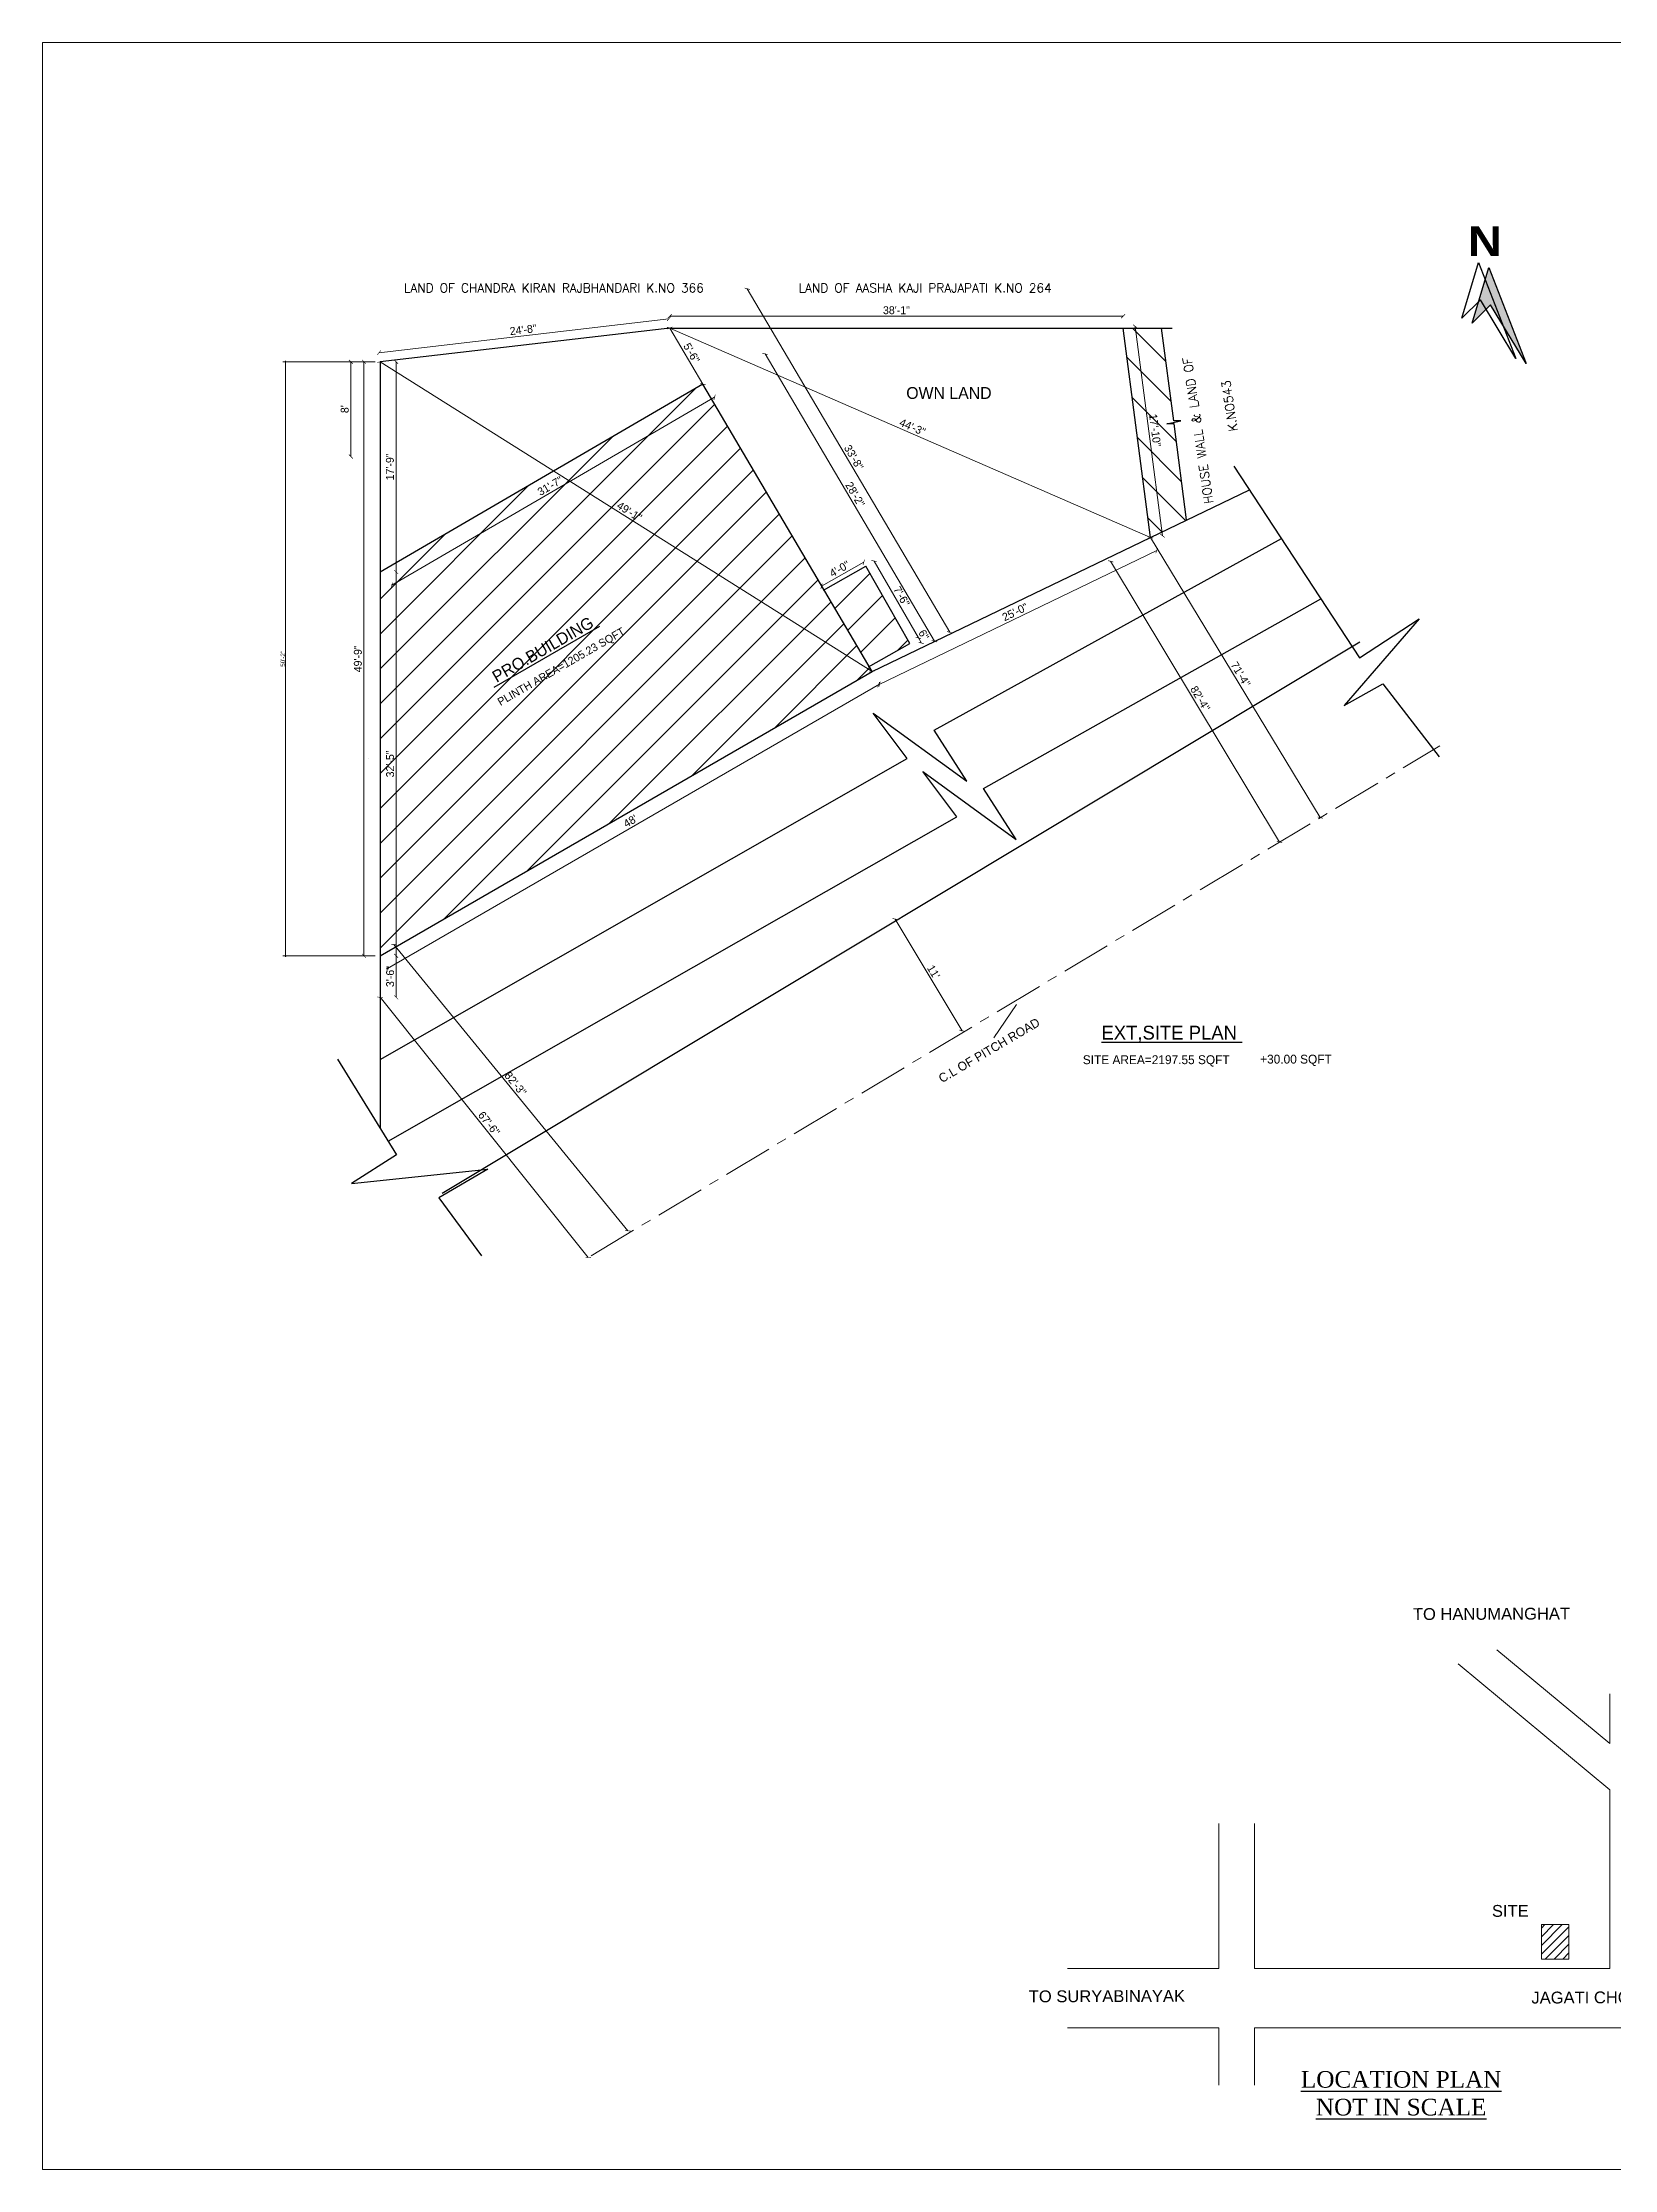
# Model space of a CAD drawing. Header units: inches. Extents: x 4069 to 291496, y -47643 to 12535.
# Drawn here: x 129007 to 130600, y -29056 to -26901 of the extents above; entities that cross this region are included whole.
import ezdxf

# ---------------------------------------------------------------- set-up
doc = ezdxf.new("R2010")
doc.units = ezdxf.units.IN
doc.header["$LTSCALE"] = 5
doc.header["$MEASUREMENT"] = 0
doc.linetypes.add('CENTER', pattern=[2, 1.25, -0.25, 0.25, -0.25])
for name, color, linetype, lineweight in [('A-WALL', 7, 'Continuous', 9), ('ele1', 21, 'Continuous', 20), ('HATCH', 253, 'Continuous', 0)]:
    doc.layers.add(name, color=color, linetype=linetype, lineweight=lineweight)
for name, color, linetype in [('column', 4, 'Continuous'), ('DIM', 5, 'Continuous'), ('TEXT', 6, 'Continuous'), ('WALL', 7, 'Continuous')]:
    doc.layers.add(name, color=color, linetype=linetype)
doc.layers.add('dim line', color=7, linetype='Continuous', lineweight=15, true_color=0xfab2b2)
doc.styles.add('ARIAL', font='cityb___.ttf')
doc.styles.add('DIMTEXT', font='arial.ttf', dxfattribs={"height": 8})
doc.styles.add('ordinary', font='times.ttf')
doc.styles.add('ROMANS', font='romans.shx', dxfattribs={"width": 0.8})
doc.styles.get("Standard").update_dxf_attribs({"font": 'arial.ttf'})
doc.styles.add('tt', font='stylu.ttf', dxfattribs={"height": 8})
doc.dimstyles.new('Copy(2) of STANDARD', dxfattribs={"dimtxt": 2, "dimasz": 4, "dimexe": 0, "dimexo": 0, "dimgap": 2, "dimtad": 1, "dimdec": 0, "dimzin": 0, "dimdsep": 46, "dimlunit": 3, "dimtxsty": 'tt', "dimblk": 'ARCHTICK', "dimcen": 0.0505, "dimse1": 1, "dimse2": 1, "dimclrd": 5, "dimclre": 5, "dimclrt": 7, "dimadec": 1, "dimazin": 0, "dimtm": 1e-09, "dimtfac": 1, "dimtdec": 0, "dimtofl": 0, "dimtmove": 1, "dimatfit": 3, "dimfxl": 1, "dimtolj": 2, "dimtzin": 0, "dimlwd": 13, "dimarcsym": 0})
doc.dimstyles.new('Standard$0', dxfattribs={"dimtxt": 6, "dimasz": 4, "dimexe": 3, "dimexo": 6, "dimgap": 3, "dimtad": 1, "dimdec": 1, "dimzin": 0, "dimdsep": 46, "dimlunit": 4, "dimtxsty": 'Standard', "dimcen": 0.09, "dimclrd": 6, "dimclre": 6, "dimclrt": 7, "dimadec": 0, "dimazin": 0, "dimtfac": 1, "dimtdec": 1, "dimtix": 1, "dimtofl": 0, "dimtmove": 1, "dimatfit": 3, "dimfxl": 1, "dimtolj": 1, "dimtzin": 0, "dimlwd": 18, "dimlwe": 18, "dimarcsym": 0})

# ---------------------------------------------------------------- blocks, each defined once
blk = doc.blocks.new('_ArchTick')
at = {"color": 0, "linetype": 'ByBlock', "const_width": 0.15}
blk.add_lwpolyline([(-0.5, -0.5), (0.5, 0.5)], dxfattribs=at)
blk = doc.blocks.new('*D5568')
at = {"layer": 'Defpoints', "color": 0, "ltscale": 5, "transparency": 16777216}
for p in [(129642.2, -27190.1), (129642.2, -27190.1), (130129.3, -27402.3)]:
    blk.add_point(p, dxfattribs=at)
at = {"layer": 'DIM', "color": 5, "lineweight": 13, "ltscale": 5, "transparency": 16777216}
blk.add_line((130129.3, -27402.3), (129642.2, -27190.1), dxfattribs=at)
at = {"layer": 'DIM', "color": 5, "lineweight": 13, "ltscale": 5, "transparency": 16777216, "xscale": 4, "yscale": 4, "zscale": 4}
for p, rotation in [((129642.2, -27190.1), 156.4590553134295), ((130129.3, -27402.3), 336.4590553134295)]:
    blk.add_blockref('_ArchTick', p, dxfattribs=dict(at, rotation=rotation))
at = {"layer": 'DIM', "color": 7, "ltscale": 5, "transparency": 16777216, "insert": (129888.2, -27290.5), "char_height": 8, "attachment_point": 5, "rotation": 336.4591, "style": 'tt'}
blk.add_mtext('\\A2;44\'-3"', dxfattribs=at)
blk = doc.blocks.new('*D5569')
at = {"layer": 'Defpoints', "color": 0, "ltscale": 5, "transparency": 16777216}
for p in [(129720.8, -27150.3), (129693.3, -27166.5), (129898.4, -27514.6)]:
    blk.add_point(p, dxfattribs=at)
at = {"layer": 'DIM', "color": 5, "lineweight": 13, "ltscale": 5, "transparency": 16777216}
blk.add_line((129925.9, -27498.4), (129720.8, -27150.3), dxfattribs=at)
at = {"layer": 'DIM', "color": 5, "lineweight": 13, "ltscale": 5, "transparency": 16777216, "xscale": 4, "yscale": 4, "zscale": 4}
for p, rotation in [((129720.8, -27150.3), 120.5085900979848), ((129925.9, -27498.4), 300.5085900979848)]:
    blk.add_blockref('_ArchTick', p, dxfattribs=dict(at, rotation=rotation))
at = {"layer": 'DIM', "color": 7, "ltscale": 5, "transparency": 16777216, "insert": (129828.7, -27321.2), "char_height": 8, "attachment_point": 5, "rotation": 300.5086, "style": 'tt'}
blk.add_mtext('\\A2;33\'-8"', dxfattribs=at)
blk = doc.blocks.new('*D5570')
at = {"layer": 'Defpoints', "color": 0, "ltscale": 5, "transparency": 16777216}
for p in [(129348.6, -27224.3), (129847.3, -27538.1), (129847.3, -27538.1)]:
    blk.add_point(p, dxfattribs=at)
at = {"layer": 'DIM', "color": 5, "lineweight": 13, "ltscale": 5, "transparency": 16777216}
blk.add_line((129348.6, -27224.3), (129847.3, -27538.1), dxfattribs=at)
at = {"layer": 'DIM', "color": 5, "lineweight": 13, "ltscale": 5, "transparency": 16777216, "xscale": 4, "yscale": 4, "zscale": 4}
for p, rotation in [((129348.6, -27224.3), 147.8211343331417), ((129847.3, -27538.1), 327.8211343331417)]:
    blk.add_blockref('_ArchTick', p, dxfattribs=dict(at, rotation=rotation))
at = {"layer": 'DIM', "color": 7, "ltscale": 5, "transparency": 16777216, "insert": (129601.3, -27376), "char_height": 8, "attachment_point": 5, "rotation": 327.8211, "style": 'tt'}
blk.add_mtext('\\A2;49\'-1"', dxfattribs=at)
blk = doc.blocks.new('*D5571')
at = {"layer": 'Defpoints', "color": 0, "ltscale": 5, "transparency": 16777216}
for p in [(130101.6, -27178.2), (129642.2, -27190.1), (130101.6, -27190.1)]:
    blk.add_point(p, dxfattribs=at)
at = {"layer": 'DIM', "color": 5, "lineweight": 13, "ltscale": 5, "transparency": 16777216}
blk.add_line((129642.2, -27178.2), (130101.6, -27178.2), dxfattribs=at)
at = {"layer": 'DIM', "color": 5, "lineweight": 13, "ltscale": 5, "transparency": 16777216, "xscale": 4, "yscale": 4, "zscale": 4, "rotation": 180}
blk.add_blockref('_ArchTick', (129642.2, -27178.2), dxfattribs=at)
at = {"layer": 'DIM', "color": 5, "lineweight": 13, "ltscale": 5, "transparency": 16777216, "xscale": 4, "yscale": 4, "zscale": 4}
blk.add_blockref('_ArchTick', (130101.6, -27178.2), dxfattribs=at)
at = {"layer": 'DIM', "color": 7, "ltscale": 5, "transparency": 16777216, "insert": (129871.9, -27172.1), "char_height": 8, "attachment_point": 5, "style": 'tt'}
blk.add_mtext('\\A2;38\'-1"', dxfattribs=at)
blk = doc.blocks.new('*D5572')
at = {"layer": 'Defpoints', "color": 0, "ltscale": 5, "transparency": 16777216}
for p in [(129641.2, -27180.8), (129642.2, -27190.1), (129348.6, -27224.3)]:
    blk.add_point(p, dxfattribs=at)
at = {"layer": 'DIM', "color": 5, "lineweight": 13, "ltscale": 5, "transparency": 16777216}
blk.add_line((129347.5, -27215.1), (129641.2, -27180.8), dxfattribs=at)
at = {"layer": 'DIM', "color": 5, "lineweight": 13, "ltscale": 5, "transparency": 16777216, "xscale": 4, "yscale": 4, "zscale": 4}
for p, rotation in [((129641.2, -27180.8), 6.656485109488929), ((129347.5, -27215.1), 186.6564851094889)]:
    blk.add_blockref('_ArchTick', p, dxfattribs=dict(at, rotation=rotation))
at = {"layer": 'DIM', "color": 7, "ltscale": 5, "transparency": 16777216, "insert": (129493.6, -27191.8), "char_height": 8, "attachment_point": 5, "rotation": 6.6565, "style": 'tt'}
blk.add_mtext('\\A2;24\'-8"', dxfattribs=at)
blk = doc.blocks.new('*D5573')
at = {"layer": 'Defpoints', "color": 0, "ltscale": 5, "transparency": 16777216}
for p in [(129332.3, -27224.3), (129348.6, -27224.3), (129348.6, -27826.3)]:
    blk.add_point(p, dxfattribs=at)
at = {"layer": 'DIM', "color": 5, "lineweight": 13, "ltscale": 5, "transparency": 16777216}
blk.add_line((129332.3, -27826.3), (129332.3, -27224.3), dxfattribs=at)
at = {"layer": 'DIM', "color": 5, "lineweight": 13, "ltscale": 5, "transparency": 16777216, "xscale": 4, "yscale": 4, "zscale": 4}
for p, rotation in [((129332.3, -27224.3), 90), ((129332.3, -27826.3), 270)]:
    blk.add_blockref('_ArchTick', p, dxfattribs=dict(at, rotation=rotation))
at = {"layer": 'DIM', "color": 7, "ltscale": 5, "transparency": 16777216, "insert": (129326.1, -27525.3), "char_height": 8, "attachment_point": 5, "rotation": 90, "style": 'tt'}
blk.add_mtext('\\A2;49\'-9"', dxfattribs=at)
blk = doc.blocks.new('*D5574')
at = {"layer": 'Defpoints', "color": 0, "ltscale": 5, "transparency": 16777216}
for p in [(130129.3, -27402.3), (130135.7, -27415.6), (129847.3, -27538.1)]:
    blk.add_point(p, dxfattribs=at)
at = {"layer": 'DIM', "color": 5, "lineweight": 13, "ltscale": 5, "transparency": 16777216}
blk.add_line((129853.8, -27551.5), (130135.7, -27415.6), dxfattribs=at)
at = {"layer": 'DIM', "color": 5, "lineweight": 13, "ltscale": 5, "transparency": 16777216, "xscale": 4, "yscale": 4, "zscale": 4}
for p, rotation in [((130135.7, -27415.6), 25.72641114425565), ((129853.8, -27551.5), 205.7264111442556)]:
    blk.add_blockref('_ArchTick', p, dxfattribs=dict(at, rotation=rotation))
at = {"layer": 'DIM', "color": 7, "ltscale": 5, "transparency": 16777216, "insert": (129992.1, -27477.9), "char_height": 8, "attachment_point": 5, "rotation": 25.7264, "style": 'tt'}
blk.add_mtext('\\A2;25\'-0"', dxfattribs=at)
blk = doc.blocks.new('*D5575')
at = {"layer": 'Defpoints', "color": 0, "ltscale": 5, "transparency": 16777216}
for p in [(129348.6, -27826.3), (129599.6, -28104.9), (129585.5, -28116.4)]:
    blk.add_point(p, dxfattribs=at)
at = {"layer": 'DIM', "color": 5, "lineweight": 13, "ltscale": 5, "transparency": 16777216}
blk.add_line((129362.7, -27814.8), (129599.6, -28104.9), dxfattribs=at)
at = {"layer": 'DIM', "color": 5, "lineweight": 13, "ltscale": 5, "transparency": 16777216, "xscale": 4, "yscale": 4, "zscale": 4}
for p, rotation in [((129362.7, -27814.8), 129.2346719250577), ((129599.6, -28104.9), 309.2346719250577)]:
    blk.add_blockref('_ArchTick', p, dxfattribs=dict(at, rotation=rotation))
at = {"layer": 'DIM', "color": 7, "ltscale": 5, "transparency": 16777216, "insert": (129485.9, -27956), "char_height": 8, "attachment_point": 5, "rotation": 309.2347, "style": 'tt'}
blk.add_mtext("\\A2;82'-3''", dxfattribs=at)
blk = doc.blocks.new('*D5576')
at = {"layer": 'Defpoints', "color": 0, "ltscale": 5, "transparency": 16777216}
for p in [(130129.3, -27402.3), (130300.5, -27686.9), (130260.1, -27711.1)]:
    blk.add_point(p, dxfattribs=at)
at = {"layer": 'DIM', "color": 5, "lineweight": 13, "ltscale": 5, "transparency": 16777216}
blk.add_line((130089, -27426.5), (130260.1, -27711.1), dxfattribs=at)
at = {"layer": 'DIM', "color": 5, "lineweight": 13, "ltscale": 5, "transparency": 16777216, "xscale": 4, "yscale": 4, "zscale": 4}
for p, rotation in [((130089, -27426.5), 121.020957503502), ((130260.1, -27711.1), 301.020957503502)]:
    blk.add_blockref('_ArchTick', p, dxfattribs=dict(at, rotation=rotation))
at = {"layer": 'DIM', "color": 7, "ltscale": 5, "transparency": 16777216, "insert": (130179.8, -27565.6), "char_height": 8, "attachment_point": 5, "rotation": 301.021, "style": 'tt'}
blk.add_mtext("\\A2;82'-4''", dxfattribs=at)
blk = doc.blocks.new('*D5577')
at = {"layer": 'Defpoints', "color": 0, "ltscale": 5, "transparency": 16777216}
for p in [(129870.5, -27789), (129870.5, -27789), (129938.4, -27902.2)]:
    blk.add_point(p, dxfattribs=at)
at = {"layer": 'DIM', "color": 5, "lineweight": 13, "ltscale": 5, "transparency": 16777216}
blk.add_line((129938.4, -27902.2), (129870.5, -27789), dxfattribs=at)
at = {"layer": 'DIM', "color": 5, "lineweight": 13, "ltscale": 5, "transparency": 16777216, "xscale": 4, "yscale": 4, "zscale": 4}
for p, rotation in [((129870.5, -27789), 120.9954618466256), ((129938.4, -27902.2), 300.9954618466256)]:
    blk.add_blockref('_ArchTick', p, dxfattribs=dict(at, rotation=rotation))
at = {"layer": 'DIM', "color": 7, "ltscale": 5, "transparency": 16777216, "insert": (129909.6, -27842.5), "char_height": 8, "attachment_point": 5, "rotation": 300.9955, "style": 'tt'}
blk.add_mtext("\\A2;11'", dxfattribs=at)
blk = doc.blocks.new('*D5578')
at = {"layer": 'Defpoints', "color": 0, "ltscale": 5, "transparency": 16777216}
for p in [(130129.3, -27402.3), (130301.5, -27686.2), (130301.5, -27686.2)]:
    blk.add_point(p, dxfattribs=at)
at = {"layer": 'DIM', "color": 5, "lineweight": 13, "ltscale": 5, "transparency": 16777216}
blk.add_line((130129.3, -27402.3), (130301.5, -27686.2), dxfattribs=at)
at = {"layer": 'DIM', "color": 5, "lineweight": 13, "ltscale": 5, "transparency": 16777216, "xscale": 4, "yscale": 4, "zscale": 4}
for p, rotation in [((130129.3, -27402.3), 121.2299142519415), ((130301.5, -27686.2), 301.2299142519415)]:
    blk.add_blockref('_ArchTick', p, dxfattribs=dict(at, rotation=rotation))
at = {"layer": 'DIM', "color": 7, "ltscale": 5, "transparency": 16777216, "insert": (130220.8, -27541), "char_height": 8, "attachment_point": 5, "rotation": 301.2299, "style": 'tt'}
blk.add_mtext("\\A2;71'-4''", dxfattribs=at)
blk = doc.blocks.new('*D5579')
at = {"layer": 'Defpoints', "color": 0, "ltscale": 5, "transparency": 16777216}
for p in [(129348.6, -27868.3), (129559.6, -28131.9), (129559.6, -28131.9)]:
    blk.add_point(p, dxfattribs=at)
at = {"layer": 'DIM', "color": 5, "lineweight": 13, "ltscale": 5, "transparency": 16777216}
blk.add_line((129348.6, -27868.3), (129559.6, -28131.9), dxfattribs=at)
at = {"layer": 'DIM', "color": 5, "lineweight": 13, "ltscale": 5, "transparency": 16777216, "xscale": 4, "yscale": 4, "zscale": 4}
for p, rotation in [((129348.6, -27868.3), 128.6745829796101), ((129559.6, -28131.9), 308.6745829796101)]:
    blk.add_blockref('_ArchTick', p, dxfattribs=dict(at, rotation=rotation))
at = {"layer": 'DIM', "color": 7, "ltscale": 5, "transparency": 16777216, "insert": (129459, -27996.2), "char_height": 8, "attachment_point": 5, "rotation": 308.6746, "style": 'tt'}
blk.add_mtext("\\A2;67'-6''", dxfattribs=at)
blk = doc.blocks.new('*D5580')
at = {"layer": 'Defpoints', "color": 0, "ltscale": 5, "transparency": 16777216}
for p in [(130101.6, -27190.1), (130129.3, -27402.3), (130141.6, -27400.6)]:
    blk.add_point(p, dxfattribs=at)
at = {"layer": 'DIM', "color": 5, "lineweight": 13, "ltscale": 5, "transparency": 16777216}
blk.add_line((130113.9, -27188.4), (130141.6, -27400.6), dxfattribs=at)
at = {"layer": 'DIM', "color": 5, "lineweight": 13, "ltscale": 5, "transparency": 16777216, "xscale": 4, "yscale": 4, "zscale": 4}
for p, rotation in [((130113.9, -27188.4), 97.43550611295349), ((130141.6, -27400.6), 277.4355061129535)]:
    blk.add_blockref('_ArchTick', p, dxfattribs=dict(at, rotation=rotation))
at = {"layer": 'DIM', "color": 7, "ltscale": 5, "transparency": 16777216, "insert": (130134, -27293.7), "char_height": 8, "attachment_point": 5, "rotation": 277.4355, "style": 'tt'}
blk.add_mtext('\\A2;17\'-10"', dxfattribs=at)
blk = doc.blocks.new('*D5584')
at = {"layer": 'Defpoints', "color": 0, "ltscale": 5, "transparency": 16777216}
for p in [(129348.6, -27224.3), (129364.9, -27224.3), (129348.6, -27437.3)]:
    blk.add_point(p, dxfattribs=at)
at = {"layer": 'DIM', "color": 5, "lineweight": 13, "ltscale": 5, "transparency": 16777216}
blk.add_line((129364.9, -27437.3), (129364.9, -27224.3), dxfattribs=at)
at = {"layer": 'DIM', "color": 5, "lineweight": 13, "ltscale": 5, "transparency": 16777216, "xscale": 4, "yscale": 4, "zscale": 4}
for p, rotation in [((129364.9, -27224.3), 90), ((129364.9, -27437.3), 270)]:
    blk.add_blockref('_ArchTick', p, dxfattribs=dict(at, rotation=rotation))
at = {"layer": 'DIM', "color": 7, "ltscale": 5, "transparency": 16777216, "insert": (129358.6, -27330.8), "char_height": 8, "attachment_point": 5, "rotation": 90, "style": 'tt'}
blk.add_mtext('\\A2;17\'-9"', dxfattribs=at)
blk = doc.blocks.new('*D5585')
at = {"layer": 'Defpoints', "color": 0, "ltscale": 5, "transparency": 16777216}
for p in [(129379.3, -27437.3), (129364.9, -27826.3), (129379.3, -27826.3)]:
    blk.add_point(p, dxfattribs=at)
at = {"layer": 'DIM', "color": 5, "lineweight": 13, "ltscale": 5, "transparency": 16777216}
blk.add_line((129364.9, -27437.3), (129364.9, -27826.3), dxfattribs=at)
at = {"layer": 'DIM', "color": 5, "lineweight": 13, "ltscale": 5, "transparency": 16777216, "xscale": 4, "yscale": 4, "zscale": 4}
for p, rotation in [((129364.9, -27437.3), 90), ((129364.9, -27826.3), 270)]:
    blk.add_blockref('_ArchTick', p, dxfattribs=dict(at, rotation=rotation))
at = {"layer": 'DIM', "color": 7, "ltscale": 5, "transparency": 16777216, "insert": (129358.8, -27631.8), "char_height": 8, "attachment_point": 5, "rotation": 90, "style": 'tt'}
blk.add_mtext('\\A2;32\'-5"', dxfattribs=at)
blk = doc.blocks.new('*D5586')
at = {"layer": 'Defpoints', "color": 0, "ltscale": 5, "transparency": 16777216}
for p in [(129726.8, -27223.4), (129898.4, -27514.6), (129910.5, -27507.5)]:
    blk.add_point(p, dxfattribs=at)
at = {"layer": 'DIM', "color": 5, "lineweight": 13, "ltscale": 5, "transparency": 16777216}
blk.add_line((129738.9, -27216.3), (129910.5, -27507.5), dxfattribs=at)
at = {"layer": 'DIM', "color": 5, "lineweight": 13, "ltscale": 5, "transparency": 16777216, "xscale": 4, "yscale": 4, "zscale": 4}
for p, rotation in [((129738.9, -27216.3), 120.5085900979861), ((129910.5, -27507.5), 300.5085900979861)]:
    blk.add_blockref('_ArchTick', p, dxfattribs=dict(at, rotation=rotation))
at = {"layer": 'DIM', "color": 7, "ltscale": 5, "transparency": 16777216, "insert": (129830, -27358.7), "char_height": 8, "attachment_point": 5, "rotation": 300.5086, "style": 'tt'}
blk.add_mtext('\\A2;28\'-2"', dxfattribs=at)
blk = doc.blocks.new('*D5587')
at = {"layer": 'Defpoints', "color": 0, "ltscale": 5, "transparency": 16777216}
for p in [(129675.7, -27239.9), (129687.6, -27260.3), (129348.6, -27430.3)]:
    blk.add_point(p, dxfattribs=at)
at = {"layer": 'DIM', "color": 5, "lineweight": 13, "ltscale": 5, "transparency": 16777216}
blk.add_line((129360.5, -27450.7), (129687.6, -27260.3), dxfattribs=at)
at = {"layer": 'DIM', "color": 5, "lineweight": 13, "ltscale": 5, "transparency": 16777216, "xscale": 4, "yscale": 4, "zscale": 4}
for p, rotation in [((129687.6, -27260.3), 30.20167562402222), ((129360.5, -27450.7), 210.2016756240222)]:
    blk.add_blockref('_ArchTick', p, dxfattribs=dict(at, rotation=rotation))
at = {"layer": 'DIM', "color": 7, "ltscale": 5, "transparency": 16777216, "insert": (129520.9, -27350.1), "char_height": 8, "attachment_point": 5, "rotation": 30.2017, "style": 'tt'}
blk.add_mtext('\\A2;31\'-7"', dxfattribs=at)
blk = doc.blocks.new('*D5588')
at = {"layer": 'Defpoints', "color": 0, "ltscale": 5, "transparency": 16777216}
for p in [(129847.3, -27538.1), (129854.8, -27551), (129348.6, -27826.3)]:
    blk.add_point(p, dxfattribs=at)
at = {"layer": 'DIM', "color": 5, "lineweight": 13, "ltscale": 5, "transparency": 16777216}
blk.add_line((129356.1, -27839.2), (129854.8, -27551), dxfattribs=at)
at = {"layer": 'DIM', "color": 5, "lineweight": 13, "ltscale": 5, "transparency": 16777216, "xscale": 4, "yscale": 4, "zscale": 4}
for p, rotation in [((129854.8, -27551), 30.02282740668952), ((129356.1, -27839.2), 210.0228274066895)]:
    blk.add_blockref('_ArchTick', p, dxfattribs=dict(at, rotation=rotation))
at = {"layer": 'DIM', "color": 7, "ltscale": 5, "transparency": 16777216, "insert": (129602.3, -27689.7), "char_height": 8, "attachment_point": 5, "rotation": 30.0228, "style": 'tt'}
blk.add_mtext("\\A2;48'", dxfattribs=at)
blk = doc.blocks.new('*D5589')
at = {"layer": 'Defpoints', "color": 0, "ltscale": 5, "transparency": 16777216}
for p in [(129377.1, -27826.3), (129364.9, -27868.3), (129377.1, -27868.3)]:
    blk.add_point(p, dxfattribs=at)
at = {"layer": 'DIM', "color": 5, "lineweight": 13, "ltscale": 5, "transparency": 16777216}
blk.add_line((129364.9, -27826.3), (129364.9, -27868.3), dxfattribs=at)
at = {"layer": 'DIM', "color": 5, "lineweight": 13, "ltscale": 5, "transparency": 16777216, "xscale": 4, "yscale": 4, "zscale": 4}
for p, rotation in [((129364.9, -27826.3), 90), ((129364.9, -27868.3), 270)]:
    blk.add_blockref('_ArchTick', p, dxfattribs=dict(at, rotation=rotation))
at = {"layer": 'DIM', "color": 7, "ltscale": 5, "transparency": 16777216, "insert": (129358.8, -27847.3), "char_height": 8, "attachment_point": 5, "rotation": 90, "style": 'tt'}
blk.add_mtext('\\A2;3\'-6"', dxfattribs=at)
blk = doc.blocks.new('*D5590')
at = {"layer": 'Defpoints', "color": 0, "ltscale": 5, "transparency": 16777216}
for p in [(129319, -27224.3), (129348.6, -27224.3), (129335.1, -27320.3)]:
    blk.add_point(p, dxfattribs=at)
at = {"layer": 'DIM', "color": 5, "lineweight": 13, "ltscale": 5, "transparency": 16777216}
blk.add_line((129319, -27320.3), (129319, -27224.3), dxfattribs=at)
at = {"layer": 'DIM', "color": 5, "lineweight": 13, "ltscale": 5, "transparency": 16777216, "xscale": 4, "yscale": 4, "zscale": 4}
for p, rotation in [((129319, -27224.3), 90), ((129319, -27320.3), 270)]:
    blk.add_blockref('_ArchTick', p, dxfattribs=dict(at, rotation=rotation))
at = {"layer": 'DIM', "color": 7, "ltscale": 5, "transparency": 16777216, "insert": (129312.8, -27272.3), "char_height": 8, "attachment_point": 5, "rotation": 90, "style": 'tt'}
blk.add_mtext("\\A2;8'", dxfattribs=at)
blk = doc.blocks.new('*D5603')
at = {"layer": 'Defpoints', "color": 0, "ltscale": 5, "transparency": 16777216}
for p in [(129802.7, -27453.1), (129894.2, -27504.1), (129847.2, -27531.4)]:
    blk.add_point(p, dxfattribs=at)
at = {"layer": 'DIM', "color": 5, "lineweight": 13, "ltscale": 5, "transparency": 16777216}
blk.add_line((129849.2, -27426.2), (129894.2, -27504.1), dxfattribs=at)
at = {"layer": 'DIM', "color": 5, "lineweight": 13, "ltscale": 5, "transparency": 16777216, "xscale": 4, "yscale": 4, "zscale": 4}
for p, rotation in [((129849.2, -27426.2), 120.0600944714944), ((129894.2, -27504.1), 300.0600944714944)]:
    blk.add_blockref('_ArchTick', p, dxfattribs=dict(at, rotation=rotation))
at = {"layer": 'DIM', "color": 7, "ltscale": 5, "transparency": 16777216, "insert": (129877.1, -27462), "char_height": 8, "attachment_point": 5, "rotation": 300.0601, "style": 'tt'}
blk.add_mtext('\\A2;7\'-6"', dxfattribs=at)
blk = doc.blocks.new('*D5591')
at = {"layer": 'Defpoints', "color": 0, "ltscale": 5, "transparency": 16777216}
for p in [(129897.2, -27509.3), (129846.7, -27538.5), (129847.2, -27531.4)]:
    blk.add_point(p, dxfattribs=at)
at = {"layer": 'DIM', "color": 5, "lineweight": 13, "ltscale": 5, "transparency": 16777216}
blk.add_line((129894.2, -27504.1), (129897.2, -27509.3), dxfattribs=at)
at = {"layer": 'DIM', "color": 5, "lineweight": 13, "ltscale": 5, "transparency": 16777216, "xscale": 4, "yscale": 4, "zscale": 4}
for p, rotation in [((129894.2, -27504.1), 120.0600944714944), ((129897.2, -27509.3), 300.0600944714944)]:
    blk.add_blockref('_ArchTick', p, dxfattribs=dict(at, rotation=rotation))
at = {"layer": 'DIM', "color": 7, "ltscale": 5, "transparency": 16777216, "insert": (129899.6, -27501), "char_height": 8, "attachment_point": 5, "rotation": 300.0601, "style": 'tt'}
blk.add_mtext('\\A2;6"', dxfattribs=at)
blk = doc.blocks.new('*D5592')
at = {"layer": 'Defpoints', "color": 0, "ltscale": 5, "transparency": 16777216}
for p in [(129838.8, -27427.5), (129841, -27431.4), (129798.2, -27455.7)]:
    blk.add_point(p, dxfattribs=at)
at = {"layer": 'DIM', "color": 5, "lineweight": 13, "ltscale": 5, "transparency": 16777216}
blk.add_line((129796, -27451.8), (129838.8, -27427.5), dxfattribs=at)
at = {"layer": 'DIM', "color": 5, "lineweight": 13, "ltscale": 5, "transparency": 16777216, "xscale": 4, "yscale": 4, "zscale": 4}
for p, rotation in [((129838.8, -27427.5), 29.58851450572367), ((129796, -27451.8), 209.5885145057237)]:
    blk.add_blockref('_ArchTick', p, dxfattribs=dict(at, rotation=rotation))
at = {"layer": 'DIM', "color": 7, "ltscale": 5, "transparency": 16777216, "insert": (129814.3, -27434.2), "char_height": 8, "attachment_point": 5, "rotation": 29.5885, "style": 'tt'}
blk.add_mtext('\\A2;4\'-0"', dxfattribs=at)
blk = doc.blocks.new('*D5604')
at = {"layer": 'Defpoints', "color": 0, "ltscale": 5, "transparency": 16777216}
for p in [(129642.2, -27190.1), (129642.2, -27190.1), (129675.7, -27246.9)]:
    blk.add_point(p, dxfattribs=at)
at = {"layer": 'DIM', "color": 5, "lineweight": 13, "ltscale": 5, "transparency": 16777216}
blk.add_line((129675.7, -27246.9), (129642.2, -27190.1), dxfattribs=at)
at = {"layer": 'DIM', "color": 5, "lineweight": 13, "ltscale": 5, "transparency": 16777216, "xscale": 4, "yscale": 4, "zscale": 4}
for p, rotation in [((129642.2, -27190.1), 120.5085900979779), ((129675.7, -27246.9), 300.5085900979779)]:
    blk.add_blockref('_ArchTick', p, dxfattribs=dict(at, rotation=rotation))
at = {"layer": 'DIM', "color": 7, "ltscale": 5, "transparency": 16777216, "insert": (129664.3, -27215.4), "char_height": 8, "attachment_point": 5, "rotation": 300.5086, "style": 'tt'}
blk.add_mtext('\\A2;5\'-6"', dxfattribs=at)
blk = doc.blocks.new('oblique')
at = {"color": 0, "lineweight": -2}
blk.add_line((0.25, 0.25), (-0.25, -0.25), dxfattribs=at)
at = {"layer": 'dim line', "lineweight": 9}
for p, q in [((-0.4375, 0), (0.4375, 0)), ((0, 0.4375), (0, -0.4375))]:
    blk.add_line(p, q, dxfattribs=at)
blk = doc.blocks.new('*D5605')
at = {"layer": 'A-WALL', "color": 47, "lineweight": 0, "ltscale": 5, "transparency": 16777216}
for p, q in [((129343.6, -27224.3), (129249.9, -27224.3)), ((129343.6, -27826.3), (129249.9, -27826.3))]:
    blk.add_line(p, q, dxfattribs=at)
at = {"layer": 'A-WALL', "color": 33, "lineweight": 0, "ltscale": 5, "transparency": 16777216}
blk.add_line((129252.9, -27224.3), (129252.9, -27826.3), dxfattribs=at)
at = {"layer": 'Defpoints', "color": 0, "ltscale": 5, "transparency": 16777216}
for p in [(129348.6, -27224.3), (129252.9, -27826.3), (129348.6, -27826.3)]:
    blk.add_point(p, dxfattribs=at)
at = {"layer": 'A-WALL', "color": 33, "lineweight": 0, "ltscale": 5, "transparency": 16777216, "xscale": 2, "yscale": 2, "zscale": 2}
for p, rotation in [((129252.9, -27224.3), 90), ((129252.9, -27826.3), 270)]:
    blk.add_blockref('oblique', p, dxfattribs=dict(at, rotation=rotation))
at = {"layer": 'A-WALL', "color": 7, "ltscale": 5, "transparency": 16777216, "insert": (129250.1, -27525.3), "char_height": 4.5, "attachment_point": 5, "rotation": 90}
blk.add_mtext('\\A1;50\'-2"', dxfattribs=at)
blk = doc.blocks.new('_OBLIQUE')
at = {"color": 0, "linetype": 'ByBlock'}
blk.add_line((-0.5, -0.5), (0.5, 0.5), dxfattribs=at)

msp = doc.modelspace()

# ---------------------------------------------------------------- hatches: boundary and pattern name
at = {"layer": 'DIM'}
msp.add_hatch(color=256, dxfattribs=at).paths.add_polyline_path([(130455.27779, -27185.27456), (130472.27668, -27128.6657), (130510.05129, -27226.15791), (130474.12073, -27166.59479)])
at = {"layer": 'HATCH', "ltscale": 5}
h = msp.add_hatch(dxfattribs=at)
h.set_pattern_fill('ANSI31', color=256, scale=200, angle=90, style=0)
h.set_pattern_definition([(135, (108264.496, -42360.446), (-17.67767, -17.67767), [])])
h.paths.add_polyline_path([(130153.30068, -27287.19384), (130146.10407, -27287.19384), (130160.0236, -27284.04985), (130152.89089, -27284.05384), (130140.62315, -27190.05358), (130101.62315, -27190.05358), (130129.31691, -27402.25409), (130166.00956, -27384.57427)])
h.paths.add_polyline_path([(130137.65324, -27272.59008), (130142.95772, -27313.23516), (130130.43145, -27314.86993), (130125.12696, -27274.22486)], flags=24)
h = msp.add_hatch(dxfattribs=at)
h.set_pattern_fill('ANSI31', color=256, scale=200, style=0)
h.set_pattern_definition([(45, (107476.478, -42371.99), (-17.67767, 17.67767), [])])
h.paths.add_polyline_path([(129675.74737, -27246.91608), (129348.62315, -27437.31974), (129348.62315, -27787.05358), (129348.62315, -27826.31974), (129847.339, -27538.12102)])
h.paths.add_polyline_path([(129662.31757, -27223.80356), (129679.09512, -27252.27644), (129668.50925, -27258.51414), (129651.73169, -27230.04126)], flags=9)
h.paths.add_polyline_path([(129502.2452, -27353.69248), (129533.2624, -27335.63883), (129539.58766, -27346.50599), (129508.57046, -27364.55964)], flags=24)
h.paths.add_polyline_path([(129582.70278, -27472.02516), (129618.15569, -27479.19097), (129615.70752, -27491.30328), (129580.25462, -27484.13748)], flags=24)
h.paths.add_polyline_path([(129352.59018, -27649.7641), (129352.59018, -27613.87537), (129364.93571, -27613.87537), (129364.93571, -27649.7641)], flags=24)
h.paths.add_polyline_path([(129461.96046, -27556.72604), (129578.82063, -27489.25678), (129569.35284, -27472.85809), (129452.49267, -27540.32735)], flags=24)
h.paths.add_polyline_path([(129470.0553, -27576.52107), (129615.26861, -27492.68213), (129608.8118, -27481.49861), (129463.59849, -27565.33755)], flags=24)
h = msp.add_hatch(dxfattribs=at)
h.set_pattern_fill('ANSI31', color=256, scale=200, style=0)
h.set_pattern_definition([(45, (117558.452, -28517.67), (-17.67767, 17.67767), [])])
h.paths.add_polyline_path([(129841.02322, -27431.36096), (129798.61876, -27455.43881), (129844.31473, -27532.98858), (129885.4623, -27509.62442)])
at = {"layer": 'WALL', "linetype": 'ByBlock', "ltscale": 5, "true_color": 0xf8991e}
h = msp.add_hatch(dxfattribs=at)
h.set_pattern_fill('ANSI31', color=30, scale=50)
h.set_pattern_definition([(45, (117893.956, -24817.2014), (-4.4194174, 4.4194174), [])])
h.paths.add_polyline_path([(130525.57631, -28842.85086), (130553.4166, -28842.85086), (130553.4166, -28807.9179), (130525.57631, -28807.9179)])

# ---------------------------------------------------------------- linework, layer by layer
at = {"layer": 'A-WALL', "ltscale": 5}
for p, q in [((130594.75609, -28624.51614), (130480.55157, -28529.55248)), ((130594.75609, -28671.33594), (130441.10228, -28543.5693)), ((130594.75609, -28624.51614), (130594.75609, -28574.02041)), ((130594.75609, -28852.57351), (130594.75609, -28671.33594)), ((130198.6905, -28852.57351), (130198.6905, -28705.57037)), ((130234.6905, -28852.57351), (130234.6905, -28705.57037)), ((130198.6905, -28852.57351), (130045.3935, -28852.57351)), ((130234.6905, -28852.57351), (130594.75609, -28852.57351)), ((130045.3935, -28912.57351), (130198.6905, -28912.57351)), ((130198.6905, -28970.78994), (130198.6905, -28912.57351)), ((130234.6905, -28912.57351), (130924.78569, -28912.57351)), ((130234.6905, -28970.78994), (130234.6905, -28912.57351))]:
    msp.add_line(p, q, dxfattribs=at)
msp.add_lwpolyline([(130525.57631, -28807.9179), (130553.4166, -28807.9179), (130553.4166, -28842.85086), (130525.57631, -28842.85086)], close=True, dxfattribs=at)
at = {"layer": 'DIM', "ltscale": 5}
msp.add_line((129336.38094, -27626.73125), (129336.38094, -27626.73125), dxfattribs=at)
at = {"layer": 'DIM'}
for points in [[(130444.96439, -27180.12376), (130461.96328, -27123.5149), (130499.73789, -27221.00711), (130463.80733, -27161.44399), (130444.96439, -27180.12376)], [(130455.27779, -27185.27456), (130472.27668, -27128.6657), (130510.05129, -27226.15791), (130474.12073, -27166.59479), (130455.27779, -27185.27456)]]:
    msp.add_lwpolyline(points, dxfattribs=at)
at = {"layer": 'ele1'}
msp.add_lwpolyline([(129006.50618, -26900.77781), (132091.47064, -26900.77781), (132091.47064, -29056.11078), (129006.50618, -29056.11078)], close=True, dxfattribs=at)
msp.add_lwpolyline([(129006.50618, -26900.77781), (132091.47064, -26900.77781), (132091.47064, -29056.11078), (129006.50618, -29056.11078)], close=True, dxfattribs=at)
at = {"layer": 'HATCH', "linetype": 'CENTER', "ltscale": 8}
msp.add_line((129562.53076, -28130.18385), (130422.75077, -27613.40425), dxfattribs=at)
at = {"layer": 'WALL', "ltscale": 5}
for p, q in [((129642.24131, -27190.05358), (129348.62315, -27224.31974)), ((129642.24131, -27190.05358), (130104.31786, -27190.05358)), ((130129.31691, -27402.25409), (130101.62315, -27190.05358)), ((130101.62315, -27190.05358), (130151.29812, -27190.05358)), ((130152.89089, -27284.05384), (130140.62315, -27190.05358)), ((129348.62315, -27224.31974), (129348.62315, -27787.05358)), ((129675.74737, -27246.91608), (129348.62315, -27437.31974)), ((129847.339, -27538.12102), (129675.74737, -27246.91608)), ((130146.10407, -27287.19384), (130160.0236, -27284.04985)), ((130160.0236, -27284.04985), (130152.89089, -27284.05384)), ((130153.30068, -27287.19384), (130146.10407, -27287.19384)), ((130166.00956, -27384.57427), (130153.30068, -27287.19384)), ((129847.339, -27538.12102), (130229.65536, -27353.90748)), ((129910.21703, -27597.69345), (130262.02213, -27403.2972)), ((129798.13141, -27455.71553), (129841.02322, -27431.36096)), ((129885.4623, -27509.62442), (129841.02322, -27431.36096)), ((129960.27143, -27656.76596), (130302.14366, -27464.52024)), ((129411.68565, -28066.8162), (130341.52128, -27508.21482)), ((129843.64614, -27533.36822), (129885.4623, -27509.62442)), ((129348.62315, -27826.31974), (129847.339, -27538.12102)), ((129848.49108, -27580.49167), (129943.23323, -27649.29877)), ((129882.94277, -27626.36306), (129848.49108, -27580.49167)), ((129943.23323, -27649.29877), (129910.21703, -27597.69345)), ((129348.62315, -27931.26183), (129882.94277, -27626.36306)), ((129932.99717, -27685.43557), (129898.54549, -27639.56418)), ((129898.54549, -27639.56418), (129993.28764, -27708.37128)), ((129993.28764, -27708.37128), (129960.27143, -27656.76596)), ((129356.78008, -28014.24229), (129932.99717, -27685.43557)), ((129348.62315, -27787.05358), (129348.62315, -28001.03719))]:
    msp.add_line(p, q, dxfattribs=at)
for points in [[(130213.97744, -27329.98392), (130341.26179, -27524.21213), (130401.56347, -27484.79776), (130325.78974, -27572.58237), (130364.81182, -27550.72304), (130421.79187, -27624.51027)], [(129305.37404, -27931.02205), (129365.29868, -28028.0329), (129319.7087, -28057.09226), (129457.87197, -28042.39027), (129408.04257, -28071.41729), (129451.45261, -28130.18385)]]:
    msp.add_lwpolyline(points, dxfattribs=at)

# ---------------------------------------------------------------- texts
at = {"layer": 'column', "color": 0, "char_height": 12, "width": 216.2724828, "attachment_point": 2, "rotation": 0.20565602, "style": 'DIMTEXT'}
for s, insert in [('TO HANUMANGHAT', (130474.92591, -28487.05178)), ('SITE', (130494.02012, -28788.04568)), ('TO SURYABINAYAK', (130085.17848, -28874.47506)), ('JAGATI CHOWK', (130579.2082, -28875.77383))]:
    msp.add_mtext(s, dxfattribs=dict(at, insert=insert))
at = {"layer": 'TEXT', "lineweight": 9, "style": 'ROMANS'}
for s, p in [('LAND OF CHANDRA KIRAN RAJBHANDARI K.NO 366', (129372.73367, -27153.95719)), ('LAND OF AASHA KAJI PRAJAPATI K.NO 264', (129772.74358, -27153.95719))]:
    msp.add_text(s, height=9, dxfattribs=at).set_placement(p)
for s, p in [('HOUSE WALL & LAND OF          ', (130193.08169, -27367.56388)), ('          K.NO543', (130227.77423, -27360.49355))]:
    msp.add_text(s, height=9, rotation=98.54375958, dxfattribs=at).set_placement(p)
at = {"layer": 'TEXT', "linetype": 'ByBlock', "style": 'tt'}
for s, height, p in [('OWN LAND', 12, (129881.88858, -27261.91293)), ('%%UEXT,SITE PLAN ', 14, (130079.68342, -27911.08474))]:
    msp.add_text(s, height=height, dxfattribs=at).set_placement(p)
msp.add_text('%%U PRO.BUILDING ', height=12, rotation=30, dxfattribs=at).set_placement((129462.85646, -27551.96609))
at = {"layer": 'TEXT', "lineweight": 70, "style": 'tt'}
for s, height, rotation, p in [('PLINTH AREA=1205.23 SQFT', 8, 30, (129470.5854, -27573.13469)), ('C.L OF PITCH ROAD ', 9, 30.46063743, (129918.00032, -27955.36782))]:
    msp.add_text(s, height=height, rotation=rotation, dxfattribs=at).set_placement(p)
for s, p in [('SITE AREA=2197.55 SQFT', (130060.77378, -27936.03609)), ('+30.00 SQFT', (130240.53109, -27935.46033))]:
    msp.add_text(s, height=9, dxfattribs=at).set_placement(p)
at = {"layer": 'TEXT', "insert": (130468.34069, -27102.0663), "char_height": 30, "width": 37.634687, "attachment_point": 5, "style": 'ARIAL'}
msp.add_mtext('{\\fArial Black|b0|i0|c0|p34;N}', dxfattribs=at)
at = {"layer": 'TEXT', "insert": (130383.44379, -29001.61723), "char_height": 16.875, "attachment_point": 8, "rotation": 359.99961192, "style": 'ordinary'}
msp.add_mtext_dynamic_manual_height_columns('{\\LLOCATION PLAN\\PNOT IN SCALE}', width=232.0869559, gutter_width=1720.71691, heights=[0], dxfattribs=at)

# ---------------------------------------------------------------- dimensions: what is measured, and where the dimension line sits
at = {"layer": 'A-WALL', "ltscale": 5}
dim = msp.add_linear_dim(base=(129252.93468, -27826.31974), p1=(129348.62315, -27224.31974), p2=(129348.62315, -27826.31974), angle=90, dimstyle='Standard$0', override={"dimtxt": 4.5, "dimasz": 2, "dimexo": 5, "dimgap": 0.5, "dimdec": 0, "dimzin": 12, "dimpost": '\\X', "dimblk": 'oblique', "dimcen": 3, "dimclrd": 33, "dimclre": 47, "dimtfac": 0.5, "dimtdec": 0, "dimfxl": 3, "dimlwd": 0, "dimlwe": 0}, dxfattribs=at)
dim.commit()
dim.dimension.update_dxf_attribs({"geometry": '*D5605', "text_midpoint": (129250.1371, -27525.31974)})
at = {"layer": 'DIM', "ltscale": 5}
for p1, p2, distance, picture, middle in [((129898.3837, -27514.6124), (129693.28602, -27166.54496), -31.9801, '*D5569', (129828.68036, -27321.22457)), ((129348.62315, -27224.31974), (129642.24131, -27190.05358), 9.27099, '*D5572', (129493.64137, -27191.84119)), ((129675.74737, -27246.91608), (129642.24131, -27190.05358), 0, '*D5604', (129664.31251, -27215.35112)), ((130129.31691, -27402.25409), (129642.24131, -27190.05358), 0, '*D5568', (129888.24688, -27290.48943)), ((130101.62315, -27190.05358), (130129.31691, -27402.25409), 12.41356, '*D5580', (130134.04234, -27293.73001)), ((129726.79208, -27223.40747), (129898.3837, -27514.6124), 14.09217, '*D5586', (129830.01693, -27358.73992)), ((129348.62315, -27224.31974), (129847.339, -27538.12102), 0, '*D5570', (129601.27158, -27375.99085)), ((129348.62315, -27430.30041), (129675.74737, -27239.89676), -23.6436, '*D5587', (129520.91643, -27350.09923)), ((129348.62315, -27826.31974), (129847.339, -27538.12102), -14.85764, '*D5588', (129602.32357, -27689.73489)), ((129938.43418, -27902.1637), (129870.45812, -27789.01223), 0, '*D5577', (129909.62454, -27842.47704))]:
    dim = msp.add_aligned_dim(p1=p1, p2=p2, distance=distance, dimstyle='Copy(2) of STANDARD', dxfattribs=at)
    dim.commit()
    dim.dimension.update_dxf_attribs({"geometry": picture, "text_midpoint": middle})
for p1, p2, distance, text, picture, middle in [((129642.24131, -27190.05358), (130101.62315, -27190.05358), 11.85822, '38\'-1"', '*D5571', (129871.93223, -27172.05188)), ((129847.339, -27538.12102), (130129.31691, -27402.25409), -14.81588, '25\'-0"', '*D5574', (129992.067, -27477.94756)), ((130129.31691, -27402.25409), (130300.46998, -27686.86478), -47.08147, "82'-4''", '*D5576', (130179.84057, -27565.63878)), ((130129.31691, -27402.25409), (130301.50824, -27686.24104), 0, "71'-4''", '*D5578', (130220.78852, -27540.98794)), ((129798.17051, -27455.69333), (129841.02322, -27431.36096), 4.48189, '4\'-0"', '*D5592', (129814.31859, -27434.23137)), ((129348.62315, -27826.31974), (129585.49131, -28116.39023), 18.20032, "82'-3''", '*D5575', (129485.91301, -27955.95757)), ((129348.62315, -27868.31974), (129559.62328, -28131.93052), 0, "67'-6''", '*D5579', (129459.0315, -27996.19643))]:
    dim = msp.add_aligned_dim(p1=p1, p2=p2, distance=distance, text=text, dimstyle='Copy(2) of STANDARD', dxfattribs=at)
    dim.commit()
    dim.dimension.update_dxf_attribs({"geometry": picture, "text_midpoint": middle})
for base, p1, p2, angle, picture, middle in [((129318.95533, -27224.31974), (129335.08797, -27320.31974), (129348.62315, -27224.31974), 90, '*D5590', (129312.8177, -27272.31974)), ((129364.93571, -27224.31974), (129348.62315, -27437.31974), (129348.62315, -27224.31974), 90, '*D5584', (129358.64875, -27330.81974)), ((129364.93571, -27826.31974), (129379.33183, -27437.31974), (129379.33183, -27826.31974), 90, '*D5585', (129358.76295, -27631.81974)), ((129894.23586, -27504.12802), (129802.73497, -27453.10157), (129847.17405, -27531.36502), 120.06009447, '*D5603', (129877.13713, -27462.03262)), ((129364.93571, -27868.31974), (129377.13224, -27826.31974), (129377.13224, -27868.31974), 90, '*D5589', (129358.78637, -27847.31974))]:
    dim = msp.add_linear_dim(base=base, p1=p1, p2=p2, angle=angle, dimstyle='Copy(2) of STANDARD', dxfattribs=at)
    dim.commit()
    dim.dimension.update_dxf_attribs({"geometry": picture, "text_midpoint": middle})
dim = msp.add_linear_dim(base=(129332.29778, -27224.31974), p1=(129348.62315, -27826.31974), p2=(129348.62315, -27224.31974), angle=90, text='49\'-9"', dimstyle='Copy(2) of STANDARD', dxfattribs=at)
dim.commit()
dim.dimension.update_dxf_attribs({"geometry": '*D5573', "text_midpoint": (129326.11915, -27525.31974)})
dim = msp.add_linear_dim(base=(129897.22482, -27509.29253), p1=(129847.17405, -27531.36502), p2=(129846.68045, -27538.54506), angle=120.06009447, dimstyle='Copy(2) of STANDARD', dxfattribs=at)
dim.commit()
dim.dimension.update_dxf_attribs({"geometry": '*D5591', "text_midpoint": (129894.23586, -27504.12802), "dimtype": 160})

# ---------------------------------------------------------------- leaders
msp.add_leader([(129970.62678, -27909.2362), (129993.53924, -27875.49395)], dimstyle='Copy(2) of STANDARD', override={"dimgap": 2, "dimtad": 0}, dxfattribs=at)

doc.saveas('drawing.dxf')
